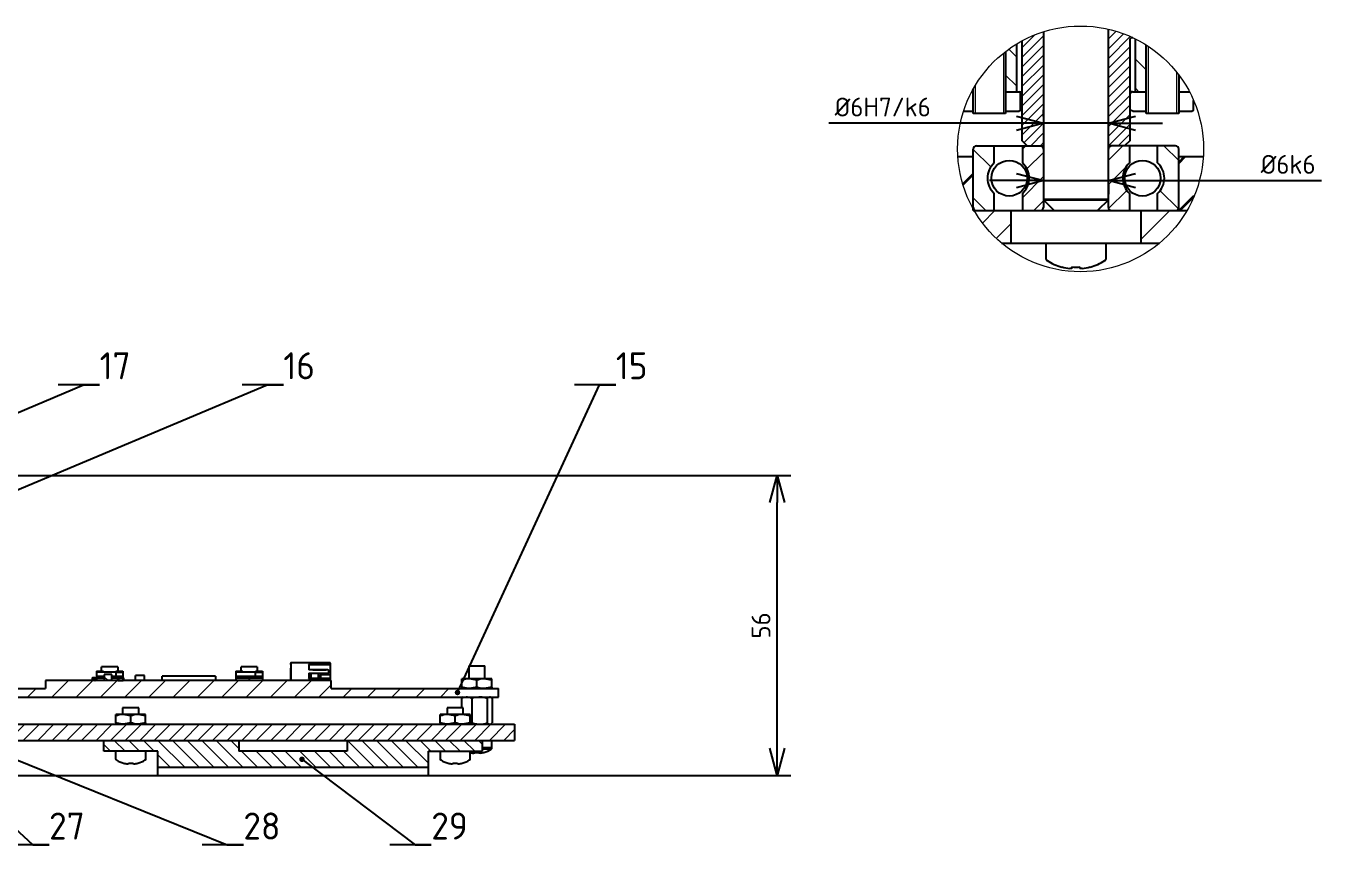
# Model space of a CAD drawing. Header units: millimetres. Extents: x 20430 to 36223, y 4362 to 8014.
# Drawn here: x 21283.4 to 21524, y 4367.8 to 4519.9 of the extents above; entities that cross this region are included whole.
import ezdxf
from ezdxf import colors
from ezdxf.entities.mleader import LeaderData, LeaderLine
from ezdxf.math import Vec2, Vec3

# ---------------------------------------------------------------- set-up
doc = ezdxf.new("R2010")
doc.units = ezdxf.units.MM
doc.layers.get('0').update_dxf_attribs({"lineweight": 35})
doc.layers.add('Nét mảnh', color=130, linetype='Continuous', lineweight=13)
doc.layers.add('Nét đậm', color=7, linetype='Continuous', lineweight=35)
doc.styles.add('MtXpl_TCVN_7284', font='')
doc.styles.get("Standard").update_dxf_attribs({"font": '', "height": 4.375})
doc.styles.get('MtXpl_TCVN_7284').set_extended_font_data('TCVN 7284')
doc.styles.get('Standard').set_extended_font_data('TCVN 7284')
doc.dimstyles.new('ISO-25$0', dxfattribs={"dimtxt": 4.375, "dimasz": 2.5, "dimexe": 1.25, "dimexo": 0.625, "dimtad": 1, "dimtxsty": 'Standard', "dimblk": 'OPEN30', "dimcen": 2.5, "dimadec": 0, "dimazin": 0, "dimtfac": 1, "dimtmove": 0, "dimatfit": 3, "dimldrblk": 'OPEN30', "dimfxl": 1, "dimarcsym": 0})

# ---------------------------------------------------------------- blocks, each defined once
blk = doc.blocks.new('_Dot')
at = {"color": 0, "linetype": 'ByBlock', "lineweight": -2}
blk.add_line((-0.5, 0), (-1, 0), dxfattribs=at)
at = {"color": 0, "linetype": 'ByBlock', "const_width": 0.5}
blk.add_lwpolyline([(-0.25, 0, 1), (0.25, 0, 1)], format="xyb", close=True, dxfattribs=at)
blk = doc.blocks.new('_Open30')
at = {"color": 0, "linetype": 'ByBlock', "lineweight": -2}
for p, q in [((-1, 0.268), (0, 0)), ((0, 0), (-1, -0.268)), ((0, 0), (-1, 0))]:
    blk.add_line(p, q, dxfattribs=at)
blk = doc.blocks.new('*D128')
at = {"layer": 'Defpoints', "color": 0, "transparency": 16777216}
for p in [(21220.93, 4436.72), (21422.29, 4436.72), (21221.73, 4381.26)]:
    blk.add_point(p, dxfattribs=at)
at = {"layer": 'Nét mảnh', "color": 0, "lineweight": -2, "transparency": 16777216}
for p, q in [((21222.18, 4436.72), (21424.79, 4436.72)), ((21422.29, 4386.26), (21422.29, 4431.72)), ((21222.98, 4381.26), (21424.79, 4381.26))]:
    blk.add_line(p, q, dxfattribs=at)
at = {"layer": 'Nét mảnh', "color": 0, "lineweight": -2, "transparency": 16777216, "xscale": 5, "yscale": 5, "zscale": 5}
for p, rotation in [((21422.29, 4436.72), 90), ((21422.29, 4381.26), 270)]:
    blk.add_blockref('_Open30', p, dxfattribs=dict(at, rotation=rotation))
at = {"layer": 'Nét mảnh', "color": 0, "transparency": 16777216, "insert": (21419.29, 4408.99), "char_height": 4.375, "attachment_point": 5, "rotation": 90}
blk.add_mtext('{\\H0.8x;56}', dxfattribs=at)
blk = doc.blocks.new('*D129')
at = {"layer": 'Defpoints', "color": 0, "transparency": 16777216}
for p in [(21471.54, 4501.93), (21483.54, 4501.93), (21483.54, 4501.93)]:
    blk.add_point(p, dxfattribs=at)
at = {"layer": 'Nét mảnh', "color": 0, "lineweight": -2, "transparency": 16777216}
for p, q in [((21471.54, 4503.18), (21471.54, 4504.43)), ((21483.54, 4503.18), (21483.54, 4504.43)), ((21466.54, 4501.93), (21431.81, 4501.93)), ((21483.54, 4501.93), (21471.54, 4501.93)), ((21488.54, 4501.93), (21493.54, 4501.93))]:
    blk.add_line(p, q, dxfattribs=at)
at = {"layer": 'Nét mảnh', "color": 0, "lineweight": -2, "transparency": 16777216, "xscale": 5, "yscale": 5, "zscale": 5}
blk.add_blockref('_Open30', (21471.54, 4501.93), dxfattribs=at)
at = {"layer": 'Nét mảnh', "color": 0, "lineweight": -2, "transparency": 16777216, "xscale": 5, "yscale": 5, "zscale": 5, "rotation": 180}
blk.add_blockref('_Open30', (21483.54, 4501.93), dxfattribs=at)
at = {"layer": 'Nét mảnh', "color": 0, "transparency": 16777216, "insert": (21441.81, 4504.93), "char_height": 4.375, "attachment_point": 5}
blk.add_mtext('{\\H0.8x;%%C6H7/k6}', dxfattribs=at)
blk = doc.blocks.new('*D130')
at = {"layer": 'Defpoints', "color": 0, "transparency": 16777216}
for p in [(21471.54, 4492.05), (21483.54, 4492.05), (21483.54, 4491.32)]:
    blk.add_point(p, dxfattribs=at)
at = {"layer": 'Nét mảnh', "color": 0, "lineweight": -2, "transparency": 16777216}
for p, q in [((21466.54, 4491.32), (21461.54, 4491.32)), ((21471.54, 4491.32), (21483.54, 4491.32)), ((21471.54, 4490.8), (21471.54, 4488.82)), ((21483.54, 4490.8), (21483.54, 4488.82)), ((21488.54, 4491.32), (21522.94, 4491.32))]:
    blk.add_line(p, q, dxfattribs=at)
at = {"layer": 'Nét mảnh', "color": 0, "lineweight": -2, "transparency": 16777216, "xscale": 5, "yscale": 5, "zscale": 5}
blk.add_blockref('_Open30', (21471.54, 4491.32), dxfattribs=at)
at = {"layer": 'Nét mảnh', "color": 0, "lineweight": -2, "transparency": 16777216, "xscale": 5, "yscale": 5, "zscale": 5, "rotation": 180}
blk.add_blockref('_Open30', (21483.54, 4491.32), dxfattribs=at)
at = {"layer": 'Nét mảnh', "color": 0, "transparency": 16777216, "insert": (21516.79, 4494.32), "char_height": 4.375, "attachment_point": 5}
blk.add_mtext('{\\H0.8x;%%C6k6}', dxfattribs=at)

msp = doc.modelspace()

# ---------------------------------------------------------------- hatches: boundary and pattern name
at = {"linetype": 'Continuous', "lineweight": 18}
h = msp.add_hatch(dxfattribs=at)
h.set_pattern_fill('ANSI31', angle=90, style=0)
h.set_pattern_definition([(135, (20998.1577, 4286.0897), (-2.245064, -2.245064), [])])
h.paths.add_polyline_path([(21299.224, 4399.915), (21297.824, 4399.915), (21297.824, 4398.815), (21299.224, 4398.815)], flags=0)
at = {"layer": 'Nét mảnh', "true_color": 0x58ba48}
h = msp.add_hatch(dxfattribs=at)
h.set_pattern_fill('ANSI31', color=85)
h.set_pattern_definition([(45, (1825.209, -775.1357), (-2.24506403, 2.24506403), [])])
h.paths.add_polyline_path([(21339.799, 4398.815), (21317.921, 4398.815), (21317.921, 4398.795), (21317.724, 4398.795), (21317.37, 4398.796), (21317.37, 4398.795), (21317.129, 4398.795), (21315.998, 4398.796), (21315.998, 4398.795), (21310.971, 4398.795), (21309.839, 4398.796), (21309.839, 4398.795), (21309.598, 4398.795), (21309.245, 4398.796), (21309.245, 4398.795), (21309.048, 4398.795), (21286.992, 4398.815), (21286.992, 4397.324), (21269.671, 4397.324), (21268.886, 4395.724), (21364.428, 4395.724), (21365.188, 4397.324), (21339.799, 4397.324)])
at = {"layer": 'Nét mảnh'}
h = msp.add_hatch(dxfattribs=at)
h.set_pattern_fill('ANSI31', color=6, scale=0.6)
h.set_pattern_definition([(45, (1825.2089, -775.1357), (-1.34703842, 1.34703842), [])])
h.paths.add_polyline_path([(21373.734, 4390.724), (21255.95, 4390.724), (21257.142, 4387.724), (21373.734, 4387.724)])
h.paths.add_polyline_path([(21255.95, 4390.724), (21235.201, 4390.724), (21234.372, 4387.724), (21257.142, 4387.724)])
h.paths.add_polyline_path([(21195.734, 4390.724), (21188.266, 4390.724), (21186.734, 4388.88), (21186.734, 4387.724), (21195.734, 4387.724)])
h.paths.add_polyline_path([(21188.266, 4390.724), (21186.734, 4390.724), (21186.734, 4388.88)], flags=17)
h.paths.add_polyline_path([(21235.201, 4390.724), (21207.734, 4390.724), (21207.734, 4387.724), (21234.372, 4387.724)])
at = {"layer": 'Nét mảnh', "true_color": 0x58ba48}
h = msp.add_hatch(dxfattribs=at)
h.set_pattern_fill('ANSI31', color=85, scale=0.6, angle=90)
h.set_pattern_definition([(135, (1825.2089, -775.1357), (-1.34703842, -1.34703842), [])])
h.paths.add_polyline_path([(21357.734, 4385.724), (21367.734, 4385.724), (21367.734, 4387.724), (21342.734, 4387.724), (21342.734, 4385.724), (21322.734, 4385.724), (21322.734, 4387.724), (21297.734, 4387.724), (21297.734, 4385.724), (21307.734, 4385.724), (21307.734, 4382.724), (21357.734, 4382.724)])

# ---------------------------------------------------------------- linework, layer by layer
at = {"color": 7, "linetype": 'Continuous', "lineweight": 25}
for p, q in [((21471.541, 4518.869), (21471.541, 4486.363)), ((21483.541, 4486.363), (21483.541, 4519.339)), ((21466.541, 4516.592), (21466.541, 4507.763)), ((21467.541, 4517.169), (21467.541, 4498.763)), ((21487.541, 4517.563), (21487.741, 4517.763)), ((21487.541, 4498.763), (21487.541, 4517.563)), ((21488.081, 4517.763), (21487.741, 4517.763)), ((21488.541, 4507.763), (21488.541, 4517.54)), ((21490.541, 4503.763), (21490.541, 4516.414)), ((21464.541, 4515.218), (21464.541, 4503.763)), ((21496.541, 4510.896), (21496.541, 4503.763)), ((21458.268, 4507.763), (21458.541, 4507.763)), ((21458.541, 4503.763), (21458.541, 4508.269)), ((21464.541, 4507.763), (21467.541, 4507.763)), ((21467.306, 4507.61), (21467.041, 4507.763)), ((21467.306, 4504.316), (21467.306, 4507.61)), ((21487.975, 4507.763), (21487.541, 4507.763)), ((21488.041, 4507.763), (21487.776, 4507.61)), ((21488.041, 4507.763), (21490.541, 4507.763)), ((21496.541, 4507.763), (21498.529, 4507.763)), ((21456.755, 4504.163), (21458.541, 4504.163)), ((21464.541, 4504.163), (21467.041, 4504.163)), ((21467.306, 4504.316), (21467.041, 4504.163)), ((21488.041, 4504.163), (21487.776, 4504.316)), ((21488.041, 4504.163), (21490.541, 4504.163)), ((21496.541, 4504.163), (21499.041, 4504.163)), ((21499.306, 4504.316), (21499.041, 4504.163)), ((21499.306, 4504.316), (21499.306, 4506.129)), ((21464.541, 4503.763), (21458.541, 4503.763)), ((21496.541, 4503.763), (21490.541, 4503.763)), ((21458.541, 4485.763), (21458.541, 4497.163)), ((21459.141, 4497.763), (21471.541, 4497.763)), ((21462.441, 4494.603), (21462.441, 4497.763)), ((21468.541, 4497.763), (21467.541, 4498.763)), ((21467.641, 4497.763), (21467.641, 4494.603)), ((21495.941, 4497.763), (21483.541, 4497.763)), ((21487.541, 4498.763), (21486.541, 4497.763)), ((21487.441, 4497.763), (21487.441, 4494.603)), ((21492.641, 4494.603), (21492.641, 4497.763)), ((21496.541, 4485.763), (21496.541, 4497.163)), ((21455.704, 4495.763), (21458.541, 4495.763)), ((21496.541, 4495.763), (21501.092, 4495.763)), ((21462.441, 4485.763), (21462.441, 4488.924)), ((21467.641, 4488.924), (21467.641, 4485.763)), ((21471.541, 4487.763), (21473.541, 4485.763)), ((21483.541, 4487.763), (21481.541, 4485.763)), ((21487.441, 4488.924), (21487.441, 4485.763)), ((21492.641, 4485.763), (21492.641, 4488.924)), ((21458.541, 4485.763), (21498.058, 4485.763)), ((21465.541, 4479.763), (21465.541, 4485.763)), ((21489.541, 4485.763), (21489.541, 4479.763)), ((21463.79, 4479.763), (21493.007, 4479.763)), ((21471.941, 4479.763), (21471.941, 4476.97)), ((21483.141, 4476.97), (21483.141, 4479.763)), ((21474.916, 4475.314), (21474.928, 4475.339)), ((21476.801, 4475.339), (21476.801, 4475.055)), ((21478.281, 4475.055), (21478.281, 4475.339)), ((21480.154, 4475.339), (21480.166, 4475.314)), ((21476.801, 4475.055), (21476.412, 4475.055)), ((21478.671, 4475.055), (21478.281, 4475.055)), ((21297.328, 4400.528), (21297.328, 4401.328)), ((21300.328, 4401.328), (21297.328, 4401.328)), ((21300.328, 4401.328), (21300.328, 4400.528)), ((21323.135, 4400.528), (21323.135, 4401.328)), ((21326.135, 4401.328), (21323.135, 4401.328)), ((21326.135, 4401.328), (21326.135, 4400.528)), ((21332.347, 4402.035), (21332.347, 4402.035)), ((21332.347, 4402.035), (21332.347, 4401.795)), ((21332.347, 4401.765), (21332.347, 4401.906)), ((21332.347, 4401.795), (21332.347, 4401.795)), ((21332.347, 4401.765), (21332.347, 4399.015)), ((21332.347, 4399.565), (21332.347, 4401.065)), ((21332.347, 4400.745), (21332.347, 4400.745)), ((21339.617, 4402.065), (21332.377, 4402.065)), ((21335.597, 4401.765), (21339.617, 4401.765)), ((21335.647, 4401.715), (21335.647, 4400.765)), ((21339.097, 4400.765), (21335.647, 4400.765)), ((21336.399, 4400.765), (21336.399, 4400.775)), ((21336.399, 4400.775), (21338.899, 4400.775)), ((21338.899, 4400.775), (21338.899, 4400.765)), ((21339.617, 4401.065), (21339.617, 4399.865)), ((21339.647, 4401.795), (21339.647, 4402.035)), ((21339.647, 4399.865), (21339.647, 4401.065)), ((21365.234, 4401.499), (21365.234, 4399.124)), ((21365.234, 4401.499), (21368.234, 4401.499)), ((21368.234, 4399.124), (21368.234, 4401.499)), ((21286.992, 4398.815), (21286.992, 4397.324)), ((21339.799, 4398.815), (21286.992, 4398.815)), ((21295.628, 4399.273), (21296.136, 4399.273)), ((21295.628, 4399.273), (21295.628, 4398.866)), ((21296.085, 4398.866), (21295.628, 4398.866)), ((21295.679, 4399.323), (21295.679, 4399.273)), ((21296.085, 4399.323), (21295.679, 4399.323)), ((21295.679, 4398.866), (21295.679, 4399.273)), ((21295.679, 4398.815), (21295.679, 4398.866)), ((21295.788, 4399.326), (21295.788, 4399.323)), ((21295.862, 4399.323), (21295.862, 4399.326)), ((21295.892, 4399.326), (21295.862, 4399.326)), ((21295.892, 4399.323), (21295.892, 4399.326)), ((21295.9, 4399.326), (21295.892, 4399.326)), ((21295.934, 4399.326), (21295.924, 4399.326)), ((21295.966, 4399.323), (21295.966, 4399.326)), ((21296.085, 4399.323), (21296.085, 4399.273)), ((21296.085, 4399.273), (21296.085, 4398.866)), ((21296.085, 4398.815), (21296.085, 4398.866)), ((21296.136, 4398.866), (21296.085, 4398.866)), ((21296.136, 4398.866), (21296.136, 4399.273)), ((21296.378, 4400.528), (21297.674, 4400.528)), ((21296.378, 4400.528), (21296.378, 4399.528)), ((21297.674, 4400.328), (21296.378, 4400.328)), ((21301.278, 4400.328), (21296.378, 4400.328)), ((21297.824, 4399.528), (21296.378, 4399.528)), ((21296.378, 4399.528), (21296.378, 4398.828)), ((21296.378, 4399.528), (21297.928, 4399.528)), ((21296.378, 4399.328), (21297.824, 4399.328)), ((21297.824, 4399.328), (21296.378, 4399.328)), ((21297.128, 4398.828), (21296.378, 4398.828)), ((21297.824, 4398.828), (21297.428, 4398.828)), ((21297.541, 4398.825), (21297.541, 4398.815)), ((21297.674, 4400.528), (21297.674, 4400.328)), ((21297.824, 4399.915), (21297.824, 4398.815)), ((21299.224, 4399.915), (21297.824, 4399.915)), ((21299.224, 4398.815), (21299.224, 4399.915)), ((21301.278, 4399.528), (21299.224, 4399.528)), ((21299.224, 4399.528), (21301.278, 4399.528)), ((21299.224, 4399.328), (21301.278, 4399.328)), ((21300.348, 4399.328), (21299.224, 4399.328)), ((21299.982, 4400.528), (21301.278, 4400.528)), ((21299.982, 4400.528), (21299.982, 4399.528)), ((21299.982, 4400.328), (21301.278, 4400.328)), ((21300.352, 4399.273), (21300.352, 4399.273)), ((21300.352, 4398.866), (21300.352, 4399.273)), ((21300.352, 4398.866), (21300.352, 4398.866)), ((21300.403, 4399.323), (21301.267, 4399.323)), ((21300.454, 4399.323), (21300.454, 4398.815)), ((21300.454, 4398.815), (21301.267, 4398.815)), ((21301.178, 4399.323), (21301.178, 4399.328)), ((21301.267, 4399.323), (21301.267, 4398.815)), ((21301.318, 4399.323), (21301.267, 4399.323)), ((21301.267, 4398.815), (21301.318, 4398.815)), ((21301.278, 4400.528), (21301.278, 4399.528)), ((21301.278, 4399.528), (21301.278, 4399.323)), ((21301.368, 4399.273), (21301.368, 4398.866)), ((21303.637, 4398.815), (21303.637, 4399.715)), ((21305.247, 4399.715), (21303.637, 4399.715)), ((21305.247, 4398.815), (21305.247, 4399.715)), ((21307.785, 4398.815), (21307.778, 4398.816)), ((21308.066, 4398.816), (21308.079, 4398.816)), ((21308.072, 4398.815), (21308.066, 4398.816)), ((21308.079, 4398.816), (21308.072, 4398.815)), ((21308.534, 4398.815), (21308.534, 4399.595)), ((21309.062, 4399.595), (21308.534, 4399.595)), ((21308.534, 4399.326), (21308.534, 4399.326)), ((21317.907, 4399.595), (21309.062, 4399.595)), ((21309.598, 4398.815), (21309.245, 4398.815)), ((21310.971, 4398.815), (21309.839, 4398.815)), ((21317.129, 4398.815), (21315.998, 4398.815)), ((21317.724, 4398.815), (21317.37, 4398.815)), ((21318.434, 4399.595), (21317.907, 4399.595)), ((21318.434, 4398.815), (21317.999, 4398.815)), ((21318.434, 4399.595), (21318.434, 4398.815)), ((21320.218, 4398.821), (21320.218, 4398.821)), ((21321.174, 4398.819), (21321.175, 4398.819)), ((21322.185, 4400.528), (21323.481, 4400.528)), ((21322.185, 4400.528), (21322.185, 4399.528)), ((21323.481, 4400.328), (21322.185, 4400.328)), ((21327.085, 4400.328), (21322.185, 4400.328)), ((21327.085, 4399.528), (21322.185, 4399.528)), ((21322.185, 4399.528), (21322.185, 4398.828)), ((21322.185, 4399.528), (21327.085, 4399.528)), ((21322.185, 4399.328), (21327.085, 4399.328)), ((21327.085, 4399.328), (21322.185, 4399.328)), ((21322.935, 4398.828), (21322.185, 4398.828)), ((21324.635, 4398.828), (21323.235, 4398.828)), ((21323.481, 4400.528), (21323.481, 4400.328)), ((21324.635, 4399.328), (21324.635, 4398.828)), ((21325.789, 4400.528), (21327.085, 4400.528)), ((21325.789, 4399.528), (21325.789, 4400.528)), ((21325.789, 4400.328), (21327.085, 4400.328)), ((21327.085, 4398.828), (21326.335, 4398.828)), ((21327.085, 4400.528), (21327.085, 4399.528)), ((21327.085, 4399.528), (21327.085, 4398.828)), ((21329.017, 4398.817), (21329.017, 4398.817)), ((21332.347, 4398.815), (21332.347, 4399.565)), ((21339.617, 4399.165), (21335.597, 4399.165)), ((21335.647, 4400.165), (21339.097, 4400.165)), ((21335.647, 4400.165), (21335.647, 4399.215)), ((21336.077, 4400.065), (21336.047, 4400.065)), ((21336.047, 4399.165), (21336.047, 4400.065)), ((21336.399, 4400.165), (21336.399, 4400.155)), ((21336.399, 4400.155), (21338.899, 4400.155)), ((21337.417, 4400.065), (21337.447, 4400.065)), ((21337.447, 4399.165), (21337.447, 4400.065)), ((21337.847, 4400.065), (21337.847, 4399.865)), ((21337.847, 4400.065), (21337.877, 4400.065)), ((21339.647, 4399.865), (21337.847, 4399.865)), ((21337.877, 4399.865), (21337.877, 4400.065)), ((21338.899, 4400.155), (21338.899, 4400.165)), ((21339.347, 4400.415), (21339.347, 4400.515)), ((21339.647, 4398.815), (21339.647, 4399.135)), ((21339.799, 4397.324), (21339.799, 4398.815)), ((21369.484, 4399.124), (21363.984, 4399.124)), ((21363.984, 4397.57), (21363.984, 4398.878)), ((21366.734, 4398.878), (21365.359, 4399.124)), ((21366.734, 4397.57), (21366.734, 4398.878)), ((21369.484, 4398.878), (21368.109, 4399.124)), ((21369.484, 4397.57), (21369.484, 4398.878)), ((21262.734, 4397.324), (21286.992, 4397.324)), ((21339.799, 4397.324), (21370.734, 4397.324)), ((21366.734, 4397.57), (21365.359, 4397.324)), ((21369.484, 4397.57), (21368.109, 4397.324)), ((21370.734, 4395.724), (21370.734, 4397.324)), ((21262.734, 4395.724), (21370.734, 4395.724)), ((21301.234, 4393.724), (21301.234, 4392.524)), ((21304.234, 4393.724), (21301.234, 4393.724)), ((21304.234, 4392.524), (21304.234, 4393.724)), ((21361.234, 4393.724), (21361.234, 4392.524)), ((21364.234, 4393.724), (21361.234, 4393.724)), ((21363.906, 4395.499), (21364.109, 4395.639)), ((21363.906, 4395.499), (21363.906, 4393.724)), ((21364.234, 4395.724), (21364.101, 4395.647)), ((21364.234, 4392.524), (21364.234, 4393.724)), ((21365.959, 4395.724), (21365.838, 4395.499)), ((21365.838, 4395.499), (21365.838, 4390.949)), ((21368.665, 4395.499), (21368.665, 4390.949)), ((21369.366, 4395.647), (21369.234, 4395.724)), ((21369.561, 4395.499), (21369.561, 4390.949)), ((21305.484, 4392.524), (21299.984, 4392.524)), ((21299.984, 4390.97), (21299.984, 4392.278)), ((21302.734, 4392.278), (21301.359, 4392.524)), ((21302.734, 4390.97), (21302.734, 4392.278)), ((21305.484, 4392.278), (21304.109, 4392.524)), ((21305.484, 4390.97), (21305.484, 4392.278)), ((21365.484, 4392.524), (21359.984, 4392.524)), ((21359.984, 4390.97), (21359.984, 4392.278)), ((21362.734, 4392.278), (21361.359, 4392.524)), ((21362.734, 4390.97), (21362.734, 4392.278)), ((21365.484, 4392.278), (21364.109, 4392.524)), ((21365.484, 4390.97), (21365.484, 4392.278)), ((21186.734, 4390.724), (21373.734, 4390.724)), ((21302.734, 4390.97), (21301.359, 4390.724)), ((21305.484, 4390.97), (21304.109, 4390.724)), ((21362.734, 4390.97), (21361.359, 4390.724)), ((21365.484, 4390.97), (21364.109, 4390.724)), ((21365.484, 4390.858), (21365.838, 4390.949)), ((21365.838, 4390.949), (21365.959, 4390.724)), ((21369.234, 4390.724), (21369.366, 4390.8)), ((21373.734, 4390.724), (21373.734, 4387.724)), ((21186.734, 4387.724), (21373.734, 4387.724)), ((21297.734, 4385.724), (21297.734, 4387.724)), ((21322.734, 4387.724), (21322.734, 4385.724)), ((21342.734, 4387.724), (21342.734, 4385.724)), ((21367.734, 4387.724), (21367.734, 4385.724)), ((21369.534, 4386.327), (21369.534, 4387.724)), ((21307.734, 4385.724), (21297.734, 4385.724)), ((21299.934, 4385.724), (21299.934, 4384.327)), ((21305.534, 4384.327), (21305.534, 4385.724)), ((21307.734, 4381.256), (21307.734, 4385.724)), ((21342.734, 4385.724), (21322.734, 4385.724)), ((21357.734, 4385.724), (21367.734, 4385.724)), ((21357.734, 4385.724), (21357.734, 4381.256)), ((21359.934, 4385.724), (21359.934, 4384.327)), ((21365.534, 4384.327), (21365.534, 4385.724)), ((21366.364, 4385.37), (21366.169, 4385.37)), ((21366.364, 4385.512), (21366.364, 4385.37)), ((21367.104, 4385.37), (21367.104, 4385.512)), ((21367.299, 4385.37), (21367.104, 4385.37)), ((21368.04, 4385.512), (21368.047, 4385.499)), ((21301.421, 4383.499), (21301.428, 4383.512)), ((21302.364, 4383.37), (21302.169, 4383.37)), ((21302.364, 4383.512), (21302.364, 4383.37)), ((21303.104, 4383.37), (21303.104, 4383.512)), ((21303.299, 4383.37), (21303.104, 4383.37)), ((21304.04, 4383.512), (21304.047, 4383.499)), ((21357.734, 4382.724), (21307.734, 4382.724)), ((21361.421, 4383.499), (21361.428, 4383.512)), ((21362.364, 4383.37), (21362.169, 4383.37)), ((21362.364, 4383.512), (21362.364, 4383.37)), ((21363.104, 4383.37), (21363.104, 4383.512)), ((21363.299, 4383.37), (21363.104, 4383.37)), ((21364.04, 4383.512), (21364.047, 4383.499)), ((21307.734, 4381.256), (21357.734, 4381.256))]:
    msp.add_line(p, q, dxfattribs=at)
at = {"color": 8, "linetype": 'Continuous', "lineweight": 25}
for p, q in [((21335.617, 4399.169), (21335.617, 4399.165)), ((21336.077, 4399.165), (21336.077, 4400.065)), ((21337.417, 4400.065), (21337.417, 4399.165)), ((21337.877, 4400.065), (21337.857, 4400.155)), ((21369.534, 4386.327), (21367.734, 4386.327)), ((21369.408, 4386.099), (21367.734, 4386.099))]:
    msp.add_line(p, q, dxfattribs=at)
at = {"color": 7, "linetype": 'Continuous', "lineweight": 25, "flags": 128}
for points in [[(21339.617, 4401.765), (21339.617, 4401.752), (21339.617, 4401.712), (21339.617, 4401.647), (21339.617, 4401.56), (21339.617, 4401.454), (21339.617, 4401.333), (21339.617, 4401.202), (21339.617, 4401.065)], [(21329.005, 4398.815), (21329.015, 4398.816), (21329.017, 4398.817)], [(21336.047, 4400.065), (21336.032, 4400.142), (21336.02, 4400.165)], [(21337.877, 4399.165), (21337.877, 4399.179), (21337.877, 4399.219), (21337.877, 4399.283), (21337.877, 4399.37), (21337.877, 4399.476), (21337.877, 4399.597), (21337.877, 4399.729), (21337.877, 4399.865)], [(21339.617, 4399.865), (21339.617, 4399.729), (21339.617, 4399.597), (21339.617, 4399.476), (21339.617, 4399.37), (21339.617, 4399.283), (21339.617, 4399.219), (21339.617, 4399.179), (21339.617, 4399.165)]]:
    msp.add_lwpolyline(points, dxfattribs=at)
at = {"color": 7, "linetype": 'Continuous', "lineweight": 25}
for centre in [(21465.214, 4491.763), (21489.868, 4491.763)]:
    msp.add_circle(centre, 3.305, dxfattribs=at)
for centre, radius, start, end in [((21459.141, 4497.163), 0.6, 90, 180), ((21470.941, 4497.163), 0.6, 0, 90), ((21484.141, 4497.163), 0.6, 90, 180), ((21495.941, 4497.163), 0.6, 0, 90), ((21465.041, 4491.763), 3.85, 132.47937, 227.52063), ((21465.041, 4491.763), 3.85, 312.47937, 47.52063), ((21490.041, 4491.763), 3.85, 132.47937, 227.52063), ((21490.041, 4491.763), 3.85, 312.47937, 47.52063), ((21459.141, 4486.363), 0.6, 180, 270), ((21470.941, 4486.363), 0.6, 270, 0), ((21484.141, 4486.363), 0.6, 180, 270), ((21495.941, 4486.363), 0.6, 270, 0), ((21472.481, 4476.97), 0.54, 180, 237.66397), ((21477.541, 4484.963), 10, 237.66397, 254.78072), ((21477.541, 4484.963), 9.973, 254.81214, 263.49658), ((21477.541, 4486.269), 10.955, 266.1266, 273.8734), ((21477.541, 4484.963), 9.973, 276.50342, 285.18786), ((21477.541, 4484.963), 10, 285.21928, 302.33603), ((21482.601, 4476.97), 0.54, 302.33603, 0), ((21332.377, 4402.035), 0.03, 90, 179.99999), ((21335.597, 4401.715), 0.05, 0, 90), ((21339.097, 4400.515), 0.25, 0, 90), ((21339.617, 4402.035), 0.03, 0, 90), ((21339.617, 4401.795), 0.03, 270, 0), ((21295.679, 4399.273), 0.0508, 90, 180), ((21295.679, 4398.866), 0.0508, 180, 268.68724), ((21296.085, 4399.273), 0.0508, 360, 90), ((21296.085, 4398.866), 0.0508, 270, 360), ((21300.403, 4399.273), 0.0508, 90.00001, 180.00001), ((21300.403, 4398.866), 0.0508, 180.00001, 269.99999), ((21301.318, 4399.273), 0.0508, 0, 90), ((21301.318, 4398.866), 0.0508, 270, 0), ((21335.597, 4399.215), 0.05, 270, 0), ((21335.847, 4400.065), 0.2, 150, 179.99999), ((21337.647, 4400.065), 0.2, 153.25632, 179.99999), ((21337.647, 4400.065), 0.2, 0.00001, 26.74368), ((21339.097, 4400.415), 0.25, 270, 0), ((21339.617, 4399.135), 0.03, 0, 90), ((21369.264, 4386.327), 0.27, 302.33603, 0), ((21300.204, 4384.327), 0.27, 180, 237.66397), ((21302.734, 4388.324), 5, 237.66397, 254.78072), ((21302.734, 4388.324), 5, 285.21928, 302.33603), ((21305.264, 4384.327), 0.27, 302.33603, 0), ((21360.204, 4384.327), 0.27, 180, 237.66397), ((21362.734, 4388.324), 5, 237.66397, 254.78072), ((21362.734, 4388.324), 5, 285.21928, 302.33603), ((21365.264, 4384.327), 0.27, 302.33603, 0), ((21366.734, 4390.324), 4.986, 256.07451, 263.49658), ((21366.734, 4390.976), 5.477, 266.1266, 273.8734), ((21366.734, 4390.324), 4.986, 276.50342, 285.18786), ((21366.734, 4390.324), 5, 285.21928, 302.33603), ((21302.734, 4388.324), 4.986, 254.81214, 263.49658), ((21302.734, 4388.976), 5.477, 266.1266, 273.8734), ((21302.734, 4388.324), 4.986, 276.50342, 285.18786), ((21362.734, 4388.324), 4.986, 254.81214, 263.49658), ((21362.734, 4388.976), 5.477, 266.1266, 273.8734), ((21362.734, 4388.324), 4.986, 276.50342, 285.18786)]:
    msp.add_arc(centre, radius, start, end, dxfattribs=at)
at = {"color": 8, "linetype": 'Continuous', "lineweight": 25}
msp.add_arc((21335.847, 4400.065), 0.2, 0.00001, 30, dxfattribs=at)
at = {"color": 7, "linetype": 'Continuous', "lineweight": 25}
for points, knots in [([(21487.541, 4507.444), (21487.555, 4507.457), (21487.632, 4507.525), (21487.711, 4507.572), (21487.776, 4507.61)], [0, 0, 0, 0, 0.1790051, 1, 1, 1, 1]), ([(21487.541, 4504.482), (21487.555, 4504.47), (21487.632, 4504.402), (21487.711, 4504.355), (21487.776, 4504.316)], [0, 0, 0, 0, 0.1790051, 1, 1, 1, 1]), ([(21332.347, 4401.906), (21332.347, 4401.947), (21332.347, 4402.02), (21332.347, 4402.031), (21332.347, 4402.035)], [0, 0, 0, 0, 0.56, 1, 1, 1, 1]), ([(21339.647, 4401.065), (21339.647, 4401.169), (21339.647, 4401.384), (21339.647, 4401.629), (21339.647, 4401.771), (21339.647, 4401.788), (21339.647, 4401.795)], [0, 0, 0, 0, 0.2702613, 0.5624294, 0.7897364, 1, 1, 1, 1]), ([(21295.851, 4399.326), (21295.85, 4399.326), (21295.85, 4399.326), (21295.846, 4399.326), (21295.841, 4399.326), (21295.838, 4399.326), (21295.837, 4399.326)], [0, 0, 0, 0, 0.27950424, 0.55931601, 0.77977311, 1, 1, 1, 1]), ([(21295.949, 4399.326), (21295.946, 4399.326), (21295.941, 4399.326), (21295.935, 4399.326), (21295.935, 4399.326), (21295.934, 4399.326)], [0, 0, 0, 0, 0.2800412, 0.5593367, 1, 1, 1, 1]), ([(21295.963, 4399.326), (21295.963, 4399.326), (21295.963, 4399.326), (21295.96, 4399.326), (21295.955, 4399.326), (21295.951, 4399.326), (21295.949, 4399.326)], [0, 0, 0, 0, 0.2809469, 0.5600579, 0.7798705, 1, 1, 1, 1]), ([(21337.847, 4399.164), (21337.847, 4399.191), (21337.847, 4399.284), (21337.847, 4399.541), (21337.847, 4399.76), (21337.847, 4399.865)], [0, 0, 0, 0, 0.1772338, 0.6046404, 1, 1, 1, 1]), ([(21337.847, 4399.865), (21337.847, 4399.762), (21337.847, 4399.547), (21337.847, 4399.302), (21337.847, 4399.159), (21337.847, 4399.143), (21337.847, 4399.135)], [0, 0, 0, 0, 0.2702613, 0.5624294, 0.7897364, 1, 1, 1, 1]), ([(21339.647, 4399.135), (21339.647, 4399.148), (21339.647, 4399.175), (21339.647, 4399.372), (21339.647, 4399.618), (21339.647, 4399.785), (21339.647, 4399.865)], [0, 0, 0, 0, 0.2702613, 0.5624294, 0.7897364, 1, 1, 1, 1]), ([(21365.359, 4399.124), (21365.326, 4399.124), (21364.862, 4399.12), (21364.407, 4398.995), (21363.984, 4398.878)], [0, 0, 0, 0, 0.0701503, 1, 1, 1, 1]), ([(21363.984, 4398.878), (21363.984, 4398.915), (21363.984, 4399.059), (21363.984, 4399.096), (21363.984, 4399.124)], [0, 0, 0, 0, 0.2575513, 1, 1, 1, 1]), ([(21368.109, 4399.124), (21368.076, 4399.124), (21367.612, 4399.12), (21367.157, 4398.995), (21366.734, 4398.878)], [0, 0, 0, 0, 0.0701503, 1, 1, 1, 1]), ([(21369.484, 4398.878), (21369.484, 4398.915), (21369.484, 4399.059), (21369.484, 4399.096), (21369.484, 4399.124)], [0, 0, 0, 0, 0.25755135, 1, 1, 1, 1]), ([(21365.359, 4397.324), (21365.326, 4397.324), (21365.08, 4397.326), (21364.614, 4397.38), (21364.195, 4397.506), (21363.984, 4397.57)], [0, 0, 0, 0, 0.0700125, 0.5307444, 1, 1, 1, 1]), ([(21363.984, 4397.57), (21363.984, 4397.532), (21363.984, 4397.388), (21363.984, 4397.351), (21363.984, 4397.324)], [0, 0, 0, 0, 0.2575513, 1, 1, 1, 1]), ([(21368.109, 4397.324), (21368.076, 4397.324), (21367.612, 4397.328), (21367.157, 4397.453), (21366.734, 4397.57)], [0, 0, 0, 0, 0.0701503, 1, 1, 1, 1]), ([(21369.484, 4397.57), (21369.484, 4397.532), (21369.484, 4397.388), (21369.484, 4397.351), (21369.484, 4397.324)], [0, 0, 0, 0, 0.2575513, 1, 1, 1, 1]), ([(21365.838, 4395.499), (21365.651, 4395.569), (21365.299, 4395.702), (21364.641, 4395.756), (21364.191, 4395.598), (21363.906, 4395.499)], [0, 0, 0, 0, 0.2956528, 0.5552834, 1, 1, 1, 1]), ([(21368.665, 4395.499), (21368.391, 4395.569), (21367.876, 4395.702), (21366.913, 4395.756), (21366.254, 4395.598), (21365.838, 4395.499)], [0, 0, 0, 0, 0.2956528, 0.5552834, 1, 1, 1, 1]), ([(21369.561, 4395.499), (21369.475, 4395.569), (21369.311, 4395.702), (21369.006, 4395.756), (21368.797, 4395.598), (21368.665, 4395.499)], [0, 0, 0, 0, 0.2956528, 0.5552834, 1, 1, 1, 1]), ([(21301.359, 4392.524), (21301.326, 4392.524), (21300.862, 4392.52), (21300.407, 4392.395), (21299.984, 4392.278)], [0, 0, 0, 0, 0.0701503, 1, 1, 1, 1]), ([(21299.984, 4392.278), (21299.984, 4392.315), (21299.984, 4392.459), (21299.984, 4392.496), (21299.984, 4392.524)], [0, 0, 0, 0, 0.2575513, 1, 1, 1, 1]), ([(21304.109, 4392.524), (21304.076, 4392.524), (21303.612, 4392.52), (21303.157, 4392.395), (21302.734, 4392.278)], [0, 0, 0, 0, 0.0701503, 1, 1, 1, 1]), ([(21305.484, 4392.278), (21305.484, 4392.315), (21305.484, 4392.459), (21305.484, 4392.496), (21305.484, 4392.524)], [0, 0, 0, 0, 0.25755135, 1, 1, 1, 1]), ([(21361.359, 4392.524), (21361.326, 4392.524), (21360.862, 4392.52), (21360.407, 4392.395), (21359.984, 4392.278)], [0, 0, 0, 0, 0.0701503, 1, 1, 1, 1]), ([(21359.984, 4392.278), (21359.984, 4392.315), (21359.984, 4392.459), (21359.984, 4392.496), (21359.984, 4392.524)], [0, 0, 0, 0, 0.2575513, 1, 1, 1, 1]), ([(21364.109, 4392.524), (21364.076, 4392.524), (21363.612, 4392.52), (21363.157, 4392.395), (21362.734, 4392.278)], [0, 0, 0, 0, 0.0701503, 1, 1, 1, 1]), ([(21365.484, 4392.278), (21365.484, 4392.315), (21365.484, 4392.459), (21365.484, 4392.496), (21365.484, 4392.524)], [0, 0, 0, 0, 0.25755135, 1, 1, 1, 1]), ([(21301.359, 4390.724), (21301.326, 4390.724), (21301.08, 4390.726), (21300.614, 4390.78), (21300.195, 4390.906), (21299.984, 4390.97)], [0, 0, 0, 0, 0.0700125, 0.5307444, 1, 1, 1, 1]), ([(21299.984, 4390.97), (21299.984, 4390.932), (21299.984, 4390.788), (21299.984, 4390.751), (21299.984, 4390.724)], [0, 0, 0, 0, 0.2575513, 1, 1, 1, 1]), ([(21304.109, 4390.724), (21304.076, 4390.724), (21303.612, 4390.728), (21303.157, 4390.853), (21302.734, 4390.97)], [0, 0, 0, 0, 0.0701503, 1, 1, 1, 1]), ([(21305.484, 4390.97), (21305.484, 4390.932), (21305.484, 4390.788), (21305.484, 4390.751), (21305.484, 4390.724)], [0, 0, 0, 0, 0.2575513, 1, 1, 1, 1]), ([(21361.359, 4390.724), (21361.326, 4390.724), (21361.08, 4390.726), (21360.614, 4390.78), (21360.195, 4390.906), (21359.984, 4390.97)], [0, 0, 0, 0, 0.0700125, 0.5307444, 1, 1, 1, 1]), ([(21359.984, 4390.97), (21359.984, 4390.932), (21359.984, 4390.788), (21359.984, 4390.751), (21359.984, 4390.724)], [0, 0, 0, 0, 0.2575513, 1, 1, 1, 1]), ([(21364.109, 4390.724), (21364.076, 4390.724), (21363.612, 4390.728), (21363.157, 4390.853), (21362.734, 4390.97)], [0, 0, 0, 0, 0.0701503, 1, 1, 1, 1]), ([(21365.484, 4390.97), (21365.484, 4390.932), (21365.484, 4390.788), (21365.484, 4390.751), (21365.484, 4390.724)], [0, 0, 0, 0, 0.2575513, 1, 1, 1, 1]), ([(21365.838, 4390.949), (21366.112, 4390.878), (21366.627, 4390.746), (21367.59, 4390.692), (21368.249, 4390.85), (21368.665, 4390.949)], [0, 0, 0, 0, 0.2956528, 0.5552834, 1, 1, 1, 1]), ([(21368.665, 4390.949), (21368.752, 4390.878), (21368.916, 4390.746), (21369.221, 4390.692), (21369.43, 4390.85), (21369.561, 4390.949)], [0, 0, 0, 0, 0.2956528, 0.5552834, 1, 1, 1, 1])]:
    msp.add_open_spline(points, degree=3, knots=knots, dxfattribs=at)
at = {"color": 8, "linetype": 'Continuous', "lineweight": 25}
for points, knots in [([(21332.347, 4401.795), (21332.347, 4401.793), (21332.347, 4401.79), (21332.347, 4401.771), (21332.347, 4401.765)], [0, 0, 0, 0, 0.7199856, 1, 1, 1, 1]), ([(21336.077, 4400.065), (21336.076, 4400.1), (21336.075, 4400.136), (21336.054, 4400.164), (21336.052, 4400.165)], [0, 0, 0, 0, 0.9367018, 1, 1, 1, 1]), ([(21337.438, 4400.155), (21337.435, 4400.15), (21337.419, 4400.123), (21337.418, 4400.091), (21337.417, 4400.065)], [0, 0, 0, 0, 0.1910413, 1, 1, 1, 1])]:
    msp.add_open_spline(points, degree=3, knots=knots, dxfattribs=at)
at = {"layer": 'Nét mảnh', "color": 85, "linetype": 'Continuous', "true_color": 0x58ba48}
for p, q in [((21483.541, 4519.321), (21483.556, 4519.335)), ((21483.541, 4517.525), (21484.973, 4518.957)), ((21467.541, 4515.893), (21469.947, 4518.299)), ((21467.541, 4514.097), (21471.541, 4518.097)), ((21467.541, 4512.301), (21471.541, 4516.301)), ((21483.541, 4515.728), (21486.317, 4518.505)), ((21483.541, 4513.932), (21487.594, 4517.986)), ((21467.541, 4510.505), (21471.541, 4514.505)), ((21483.541, 4512.136), (21487.541, 4516.136)), ((21483.541, 4510.34), (21487.541, 4514.34)), ((21467.541, 4508.709), (21471.541, 4512.709)), ((21483.541, 4508.544), (21487.541, 4512.544)), ((21467.541, 4506.913), (21471.541, 4510.913)), ((21467.541, 4505.117), (21471.541, 4509.117)), ((21483.541, 4506.748), (21487.541, 4510.748)), ((21483.541, 4504.952), (21487.541, 4508.952)), ((21467.541, 4503.321), (21471.541, 4507.321)), ((21483.541, 4503.156), (21487.541, 4507.156)), ((21467.541, 4501.525), (21471.541, 4505.525)), ((21483.541, 4501.36), (21487.541, 4505.36)), ((21467.541, 4499.728), (21471.541, 4503.728)), ((21467.957, 4498.348), (21471.541, 4501.932)), ((21483.541, 4499.564), (21487.541, 4503.564)), ((21483.541, 4497.768), (21487.541, 4501.768)), ((21469.168, 4497.763), (21471.541, 4500.136)), ((21485.333, 4497.763), (21487.541, 4499.972)), ((21467.641, 4497.134), (21468.27, 4497.763)), ((21470.964, 4497.763), (21471.541, 4498.34)), ((21483.541, 4495.074), (21486.231, 4497.763)), ((21468.484, 4493.487), (21471.541, 4496.544)), ((21483.541, 4490.584), (21486.802, 4493.845)), ((21467.641, 4488.154), (21471.541, 4492.054)), ((21469.74, 4485.763), (21471.541, 4487.564)), ((21483.585, 4486.138), (21486.935, 4489.488))]:
    msp.add_line(p, q, dxfattribs=at)
at = {"layer": 'Nét mảnh'}
for p, q in [((21464.141, 4514.903), (21464.141, 4503.763)), ((21490.941, 4503.763), (21490.941, 4516.156)), ((21496.141, 4511.41), (21496.141, 4503.763)), ((21458.941, 4503.763), (21458.941, 4508.957))]:
    msp.add_line(p, q, dxfattribs=at)
at = {"layer": 'Nét mảnh', "color": 6, "linetype": 'Continuous'}
for p, q in [((21466.541, 4514.239), (21465.126, 4515.653)), ((21490.541, 4511.791), (21488.541, 4513.791)), ((21466.541, 4508.85), (21464.541, 4510.85)), ((21489.181, 4507.763), (21488.541, 4508.403)), ((21460.264, 4483.471), (21462.556, 4485.763)), ((21489.541, 4480.419), (21494.885, 4485.763)), ((21462.813, 4480.632), (21465.541, 4483.36))]:
    msp.add_line(p, q, dxfattribs=at)
at = {"layer": 'Nét mảnh', "color": 240, "linetype": 'Continuous', "true_color": 0xed1f24}
for p, q in [((21461.797, 4493.837), (21458.541, 4497.094)), ((21496.541, 4495.015), (21493.792, 4497.763)), ((21460.891, 4485.763), (21458.541, 4488.114)), ((21496.479, 4486.097), (21493.122, 4489.454))]:
    msp.add_line(p, q, dxfattribs=at)
at = {"layer": 'Nét mảnh'}
msp.add_circle((21478.398, 4497.189), 22.739, dxfattribs=at)
at = {"layer": 'Nét đậm', "color": 146, "linetype": 'Continuous', "true_color": 0x105689}
for p, q in [((21496.541, 4494.604), (21497.701, 4495.763)), ((21456.631, 4490.614), (21458.541, 4492.525)), ((21496.681, 4485.763), (21499.407, 4488.489))]:
    msp.add_line(p, q, dxfattribs=at)
at = {"layer": 'Nét đậm'}
msp.add_line((21483.541, 4487.763), (21471.541, 4487.763), dxfattribs=at)

# ---------------------------------------------------------------- dimensions: what is measured, and where the dimension line sits
at = {"layer": 'Nét mảnh'}
for base, p1, p2, text, picture, middle in [((21483.541, 4501.932), (21471.541, 4501.932), (21483.541, 4501.932), '{\\H0.8x;%%C6H7/k6}', '*D129', (21441.812, 4501.932)), ((21483.541, 4491.323), (21471.541, 4492.054), (21483.541, 4492.054), '{\\H0.8x;%%C6k6}', '*D130', (21516.794, 4491.323))]:
    dim = msp.add_linear_dim(base=base, p1=p1, p2=p2, text=text, dimstyle='ISO-25$0', override={"dimscale": 2}, dxfattribs=at)
    dim.commit()
    dim.dimension.update_dxf_attribs({"geometry": picture, "text_midpoint": middle, "dimtype": 160})
dim = msp.add_linear_dim(base=(21422.293, 4436.724), p1=(21221.734, 4381.256), p2=(21220.934, 4436.724), angle=90, text='{\\H0.8x;56}', dimstyle='ISO-25$0', override={"dimscale": 2}, dxfattribs=at)
dim.commit()
dim.dimension.update_dxf_attribs({"geometry": '*D128', "text_midpoint": (21419.293, 4408.99)})

# ---------------------------------------------------------------- leaders
ml = msp.add_multileader_mtext('Standard', dxfattribs=at)
ml.set_content('17', color=256, style='MtXpl_TCVN_7284')
ml.set_leader_properties()
ml.set_arrow_properties(name='DOT')
ml.build(insert=Vec2(0, 0))
ml.multileader.update_dxf_attribs({"text_left_attachment_type": 5, "text_right_attachment_type": 5, "dogleg_length": 3, "arrow_head_size": 1})
ctx = ml.context
ctx.base_point, ctx.char_height, ctx.arrow_head_size, ctx.landing_gap_size, ctx.plane_origin = Vec3(21296.979, 4453.552), 5, 1, 0, Vec3(21201.82, 4429.679)
ctx.left_attachment, ctx.right_attachment = 5, 5
notes = []
notes.append((ctx, [(0, (1, 1, 0), (21293.979, 4453.552), (1, 0), 3, [(0, [(21210.502, 4418.094)], 0, [])])]))
ctx.mtext.insert, ctx.mtext.flow_direction = Vec3(21296.979, 4459.552), 5
ml = msp.add_multileader_mtext('Standard', dxfattribs=at)
ml.set_content('16', color=256, style='MtXpl_TCVN_7284')
ml.set_leader_properties()
ml.set_arrow_properties(name='DOT')
ml.build(insert=Vec2(0, 0))
ml.multileader.update_dxf_attribs({"text_left_attachment_type": 5, "text_right_attachment_type": 5, "dogleg_length": 3, "arrow_head_size": 1})
ctx = ml.context
ctx.base_point, ctx.char_height, ctx.arrow_head_size, ctx.landing_gap_size, ctx.plane_origin = Vec3(21330.955, 4453.552), 5, 1, 0, Vec3(21237.236, 4421.224)
ctx.left_attachment, ctx.right_attachment = 5, 5
notes.append((ctx, [(0, (1, 1, 0), (21327.955, 4453.552), (1, 0), 3, [(0, [(21243.309, 4417.945)], 0, [])])]))
ctx.mtext.insert, ctx.mtext.flow_direction = Vec3(21330.955, 4459.552), 5
ml = msp.add_multileader_mtext('Standard', dxfattribs=at)
ml.set_content('15', color=256, style='MtXpl_TCVN_7284')
ml.set_leader_properties()
ml.set_arrow_properties(name='DOT')
ml.build(insert=Vec2(0, 0))
ml.multileader.update_dxf_attribs({"text_left_attachment_type": 5, "text_right_attachment_type": 5, "dogleg_length": 3, "arrow_head_size": 1})
ctx = ml.context
ctx.base_point, ctx.char_height, ctx.arrow_head_size, ctx.landing_gap_size, ctx.plane_origin = Vec3(21392.45, 4453.552), 5, 1, 0, Vec3(21363.162, 4393.061)
ctx.left_attachment, ctx.right_attachment = 5, 5
notes.append((ctx, [(0, (1, 1, 0), (21389.45, 4453.552), (1, 0), 3, [(0, [(21363.162, 4396.589)], 0, [])])]))
ctx.mtext.insert, ctx.mtext.flow_direction = Vec3(21392.45, 4459.552), 5
ml = msp.add_multileader_mtext('Standard', dxfattribs=at)
ml.set_content('27', color=256, style='MtXpl_TCVN_7284')
ml.set_leader_properties()
ml.set_arrow_properties(name='DOT')
ml.build(insert=Vec2(0, 0))
ml.multileader.update_dxf_attribs({"text_left_attachment_type": 5, "text_right_attachment_type": 5, "dogleg_length": 3, "arrow_head_size": 1})
ctx = ml.context
ctx.base_point, ctx.char_height, ctx.arrow_head_size, ctx.landing_gap_size, ctx.plane_origin = Vec3(21287.627, 4368.376), 5, 1, 0, Vec3(21314.493, 4384.261)
ctx.left_attachment, ctx.right_attachment = 5, 5
notes.append((ctx, [(1, (1, 1, 0), (21284.627, 4368.376), (1, 0), 3, [(0, [(21251.855, 4398.813)], 0, [])])]))
ctx.mtext.insert, ctx.mtext.flow_direction = Vec3(21287.627, 4374.376), 5
ml = msp.add_multileader_mtext('Standard', dxfattribs=at)
ml.set_content('28', color=256, style='MtXpl_TCVN_7284')
ml.set_leader_properties()
ml.set_arrow_properties(name='DOT')
ml.build(insert=Vec2(0, 0))
ml.multileader.update_dxf_attribs({"text_left_attachment_type": 5, "text_right_attachment_type": 5, "dogleg_length": 3, "arrow_head_size": 1})
ctx = ml.context
ctx.base_point, ctx.char_height, ctx.arrow_head_size, ctx.landing_gap_size, ctx.plane_origin = Vec3(21323.56, 4368.376), 5, 1, 0, Vec3(21363.035, 4393.268)
ctx.left_attachment, ctx.right_attachment = 5, 5
notes.append((ctx, [(0, (1, 1, 0), (21320.56, 4368.376), (1, 0), 3, [(0, [(21275.416, 4386.669)], 0, [])])]))
ctx.mtext.insert, ctx.mtext.flow_direction = Vec3(21323.56, 4374.376), 5
ml = msp.add_multileader_mtext('Standard', dxfattribs=at)
ml.set_content('29', color=256, style='MtXpl_TCVN_7284')
ml.set_leader_properties()
ml.set_arrow_properties(name='DOT')
ml.build(insert=Vec2(0, 0))
ml.multileader.update_dxf_attribs({"text_left_attachment_type": 5, "text_right_attachment_type": 5, "dogleg_length": 3, "arrow_head_size": 1})
ctx = ml.context
ctx.base_point, ctx.char_height, ctx.arrow_head_size, ctx.landing_gap_size, ctx.plane_origin = Vec3(21358.312, 4368.376), 5, 1, 0, Vec3(21334.395, 4384.23)
ctx.left_attachment, ctx.right_attachment = 5, 5
notes.append((ctx, [(0, (1, 1, 0), (21355.312, 4368.376), (1, 0), 3, [(0, [(21334.395, 4384.23)], 0, [])])]))
ctx.mtext.insert, ctx.mtext.flow_direction = Vec3(21358.312, 4374.376), 5
for ctx, leaders in notes:
    for number, flags, end, landing, length, lines in leaders:
        leader = LeaderData()
        leader.index, (leader.has_last_leader_line, leader.has_dogleg_vector, leader.attachment_direction) = number, flags
        leader.last_leader_point, leader.dogleg_vector, leader.dogleg_length = Vec3(end), Vec3(landing), length
        for number, points, colour, breaks in lines:
            line = LeaderLine()
            line.index, line.vertices, line.color, line.breaks = number, Vec3.list(points), colors.encode_raw_color(colour), breaks
            leader.lines.append(line)
        ctx.leaders.append(leader)

doc.saveas('drawing.dxf')
